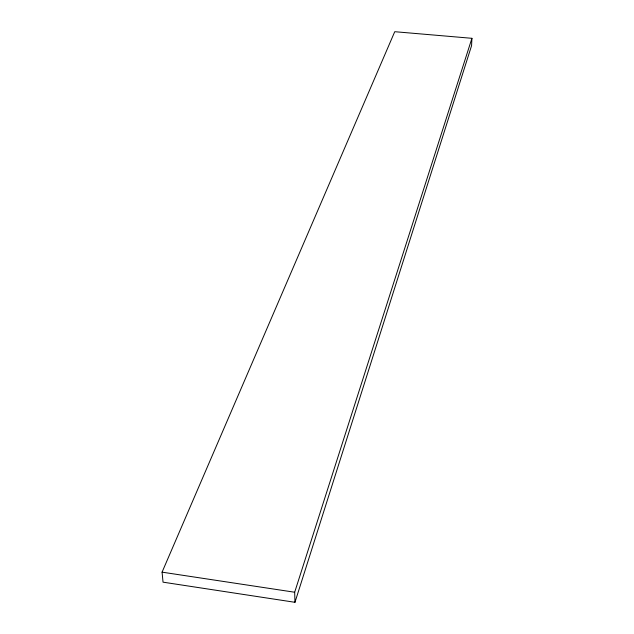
<?xml version="1.0" encoding="UTF-8"?>
<svg xmlns="http://www.w3.org/2000/svg" width="634" height="634" viewBox="0 0 634 634"><rect width="100%" height="100%" fill="white"/><g stroke="black" fill="none" stroke-linecap="round" stroke-linejoin="round"><path stroke-width="0.95" d="M471.926 38.309L471.569 45.656L294.961 602.3L163.041 582.171L162.074 572.153L394.744 31.7L471.926 38.309L294.675 592.235L294.961 602.3M162.074 572.153L294.675 592.235"/></g></svg>
